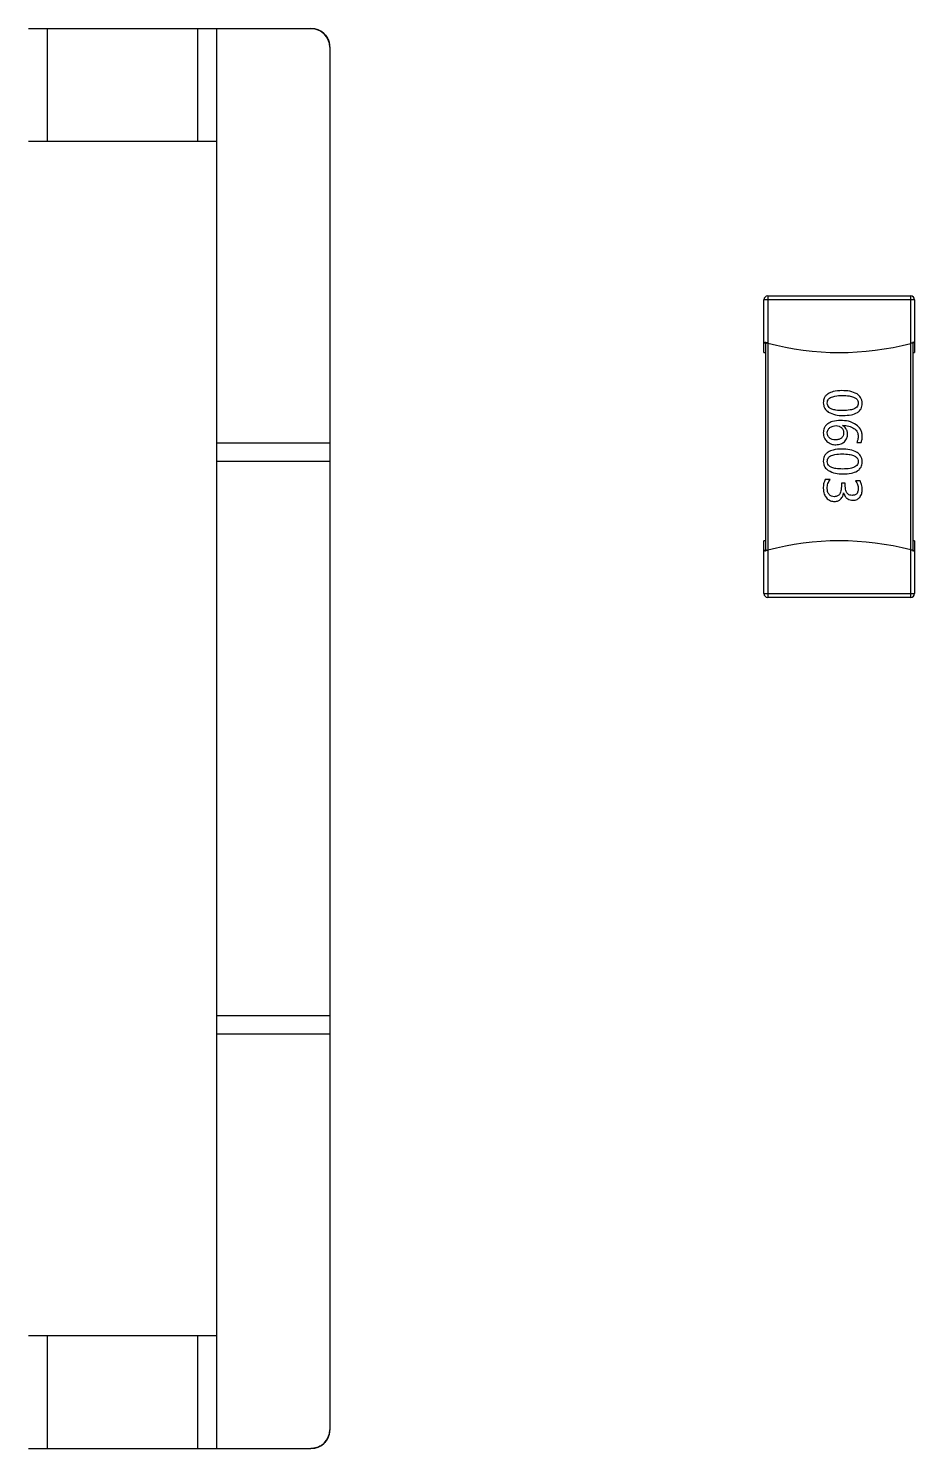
# Model space of a CAD drawing. Header units: millimetres. Extents: x 46.9 to 121.6, y 35.9 to 78.2.
# Drawn here: x 55.92 to 60.62, y 50.71 to 58.25 of the extents above; entities that cross this region are included whole.
import ezdxf

# ---------------------------------------------------------------- set-up
doc = ezdxf.new("R2010")
doc.units = ezdxf.units.MM

msp = doc.modelspace()

# ---------------------------------------------------------------- linework, layer by layer
at = {"color": 7, "linetype": 'Continuous', "lineweight": 25}
for p, q in [((55.918, 58.253), (57.418, 58.253)), ((56.018, 58.253), (56.018, 57.653)), ((56.818, 57.653), (56.818, 58.253)), ((56.918, 50.713), (56.918, 58.253)), ((57.518, 58.153), (57.518, 50.813)), ((56.918, 57.653), (55.918, 57.653)), ((60.6235, 56.8123), (59.8235, 56.8123)), ((59.8235, 56.5323), (59.8235, 56.8123)), ((59.8435, 56.8323), (60.6035, 56.8323)), ((59.8435, 56.8323), (59.8435, 55.2324)), ((60.6035, 56.5805), (60.6035, 56.8323)), ((60.6235, 56.8123), (60.6235, 56.5323)), ((59.8262, 56.5867), (59.8262, 56.5831)), ((59.8262, 56.5831), (59.8393, 56.5831)), ((59.8335, 56.5847), (59.8335, 56.5851)), ((59.8335, 55.4842), (59.8335, 56.5805)), ((60.6035, 55.2324), (60.6035, 56.5805)), ((60.6135, 56.5867), (60.6135, 56.5831)), ((60.6135, 56.582), (60.6135, 55.4827)), ((60.6192, 56.5847), (60.6208, 56.5847)), ((60.6208, 56.5847), (60.6208, 56.5851)), ((59.8235, 56.5323), (59.8335, 56.5323)), ((60.6135, 56.5323), (60.6235, 56.5323)), ((56.918, 56.053), (57.518, 56.053)), ((60.3163, 56.0551), (60.3395, 56.0551)), ((57.518, 55.953), (56.918, 55.953)), ((60.1754, 55.8579), (60.1492, 55.8579)), ((60.2348, 55.8378), (60.2348, 55.8211)), ((60.2557, 55.8378), (60.2348, 55.8378)), ((60.2557, 55.8219), (60.2557, 55.8378)), ((60.334, 55.8502), (60.3101, 55.8502)), ((59.8335, 55.5323), (59.8235, 55.5323)), ((59.8235, 55.2524), (59.8235, 55.5323)), ((60.6235, 55.5323), (60.6135, 55.5323)), ((60.6235, 55.5323), (60.6235, 55.2524)), ((59.8262, 55.4815), (59.8262, 55.478)), ((59.8393, 55.4815), (59.8262, 55.4815)), ((59.8335, 55.4796), (59.8335, 55.48)), ((60.6135, 55.4815), (60.6135, 55.478)), ((60.6208, 55.48), (60.6192, 55.48)), ((60.6208, 55.4796), (60.6208, 55.48)), ((59.8235, 55.2524), (60.6235, 55.2524)), ((60.6035, 55.2324), (59.8435, 55.2324)), ((56.918, 53.013), (57.518, 53.013)), ((57.518, 52.913), (56.918, 52.913)), ((55.918, 51.313), (56.918, 51.313)), ((56.018, 51.313), (56.018, 50.713)), ((56.818, 50.713), (56.818, 51.313)), ((55.918, 50.713), (57.418, 50.713))]:
    msp.add_line(p, q, dxfattribs=at)
for centre, radius, start, end in [((57.418, 58.153), 0.1, 0, 90), ((59.8435, 56.8123), 0.02, 90, 180), ((60.6035, 56.8123), 0.02, 0, 90), ((60.2264, 58.0323), 1.5, 255.21209, 284.56177), ((60.2264, 54.0324), 1.5, 75.43815, 104.78791), ((59.8435, 55.2524), 0.02, 180, 270), ((60.6035, 55.2524), 0.02, 270, 0), ((57.418, 50.813), 0.1, 270, 0)]:
    msp.add_arc(centre, radius, start, end, dxfattribs=at)
for points, knots in [([(57.418, 58.253), (57.4319, 58.2513), (57.4596, 58.2481), (57.4909, 58.2247), (57.5085, 58.1977), (57.5166, 58.1755), (57.5175, 58.1602), (57.518, 58.153)], [0, 0, 0, 0, 0.31012, 0.616121, 0.758896, 0.886022, 1, 1, 1, 1]), ([(59.8262, 56.5831), (59.8254, 56.5827), (59.8238, 56.5818), (59.8236, 56.5809), (59.8235, 56.5805)], [0, 0, 0, 0, 0.558014, 1, 1, 1, 1]), ([(59.8325, 56.5849), (59.8311, 56.5853), (59.8287, 56.586), (59.827, 56.5865), (59.8262, 56.5867)], [0, 0, 0, 0, 0.5631298, 1, 1, 1, 1]), ([(59.8335, 56.5851), (59.8333, 56.5851), (59.833, 56.585), (59.8327, 56.585), (59.8325, 56.5849)], [0, 0, 0, 0, 0.559617, 1, 1, 1, 1]), ([(59.8335, 56.5847), (59.8333, 56.5847), (59.833, 56.5848), (59.8327, 56.5849), (59.8325, 56.5849)], [0, 0, 0, 0, 0.56, 1, 1, 1, 1]), ([(59.8435, 56.582), (59.8416, 56.5825), (59.8381, 56.5835), (59.8349, 56.5843), (59.8335, 56.5847)], [0, 0, 0, 0, 0.561011, 1, 1, 1, 1]), ([(59.8335, 56.5805), (59.8336, 56.5808), (59.8339, 56.5814), (59.8355, 56.5821), (59.8375, 56.5827), (59.8391, 56.5829), (59.8399, 56.583)], [0, 0, 0, 0, 0.283508, 0.566177, 0.785164, 1, 1, 1, 1]), ([(60.6135, 56.5831), (60.6117, 56.5827), (60.6085, 56.5818), (60.605, 56.5809), (60.6035, 56.5805)], [0, 0, 0, 0, 0.557902, 1, 1, 1, 1]), ([(60.6128, 56.583), (60.613, 56.5828), (60.6134, 56.5825), (60.6135, 56.5821), (60.6135, 56.582)], [0, 0, 0, 0, 0.558902, 1, 1, 1, 1]), ([(60.6202, 56.5849), (60.6192, 56.5853), (60.6173, 56.586), (60.6147, 56.5865), (60.6135, 56.5867)], [0, 0, 0, 0, 0.56313, 1, 1, 1, 1]), ([(60.6192, 56.5847), (60.6194, 56.5847), (60.6197, 56.5848), (60.6201, 56.5849), (60.6202, 56.5849)], [0, 0, 0, 0, 0.56, 1, 1, 1, 1]), ([(60.6208, 56.5851), (60.6207, 56.5851), (60.6205, 56.585), (60.6203, 56.585), (60.6202, 56.5849)], [0, 0, 0, 0, 0.559617, 1, 1, 1, 1]), ([(60.6235, 56.582), (60.6234, 56.5825), (60.6231, 56.5835), (60.6215, 56.5843), (60.6208, 56.5847)], [0, 0, 0, 0, 0.561011, 1, 1, 1, 1]), ([(60.238, 56.3298), (60.222, 56.3295), (60.196, 56.3289), (60.1728, 56.3175), (60.164, 56.3132)], [0, 0, 0, 0, 0.619316, 1, 1, 1, 1]), ([(60.3181, 56.3123), (60.3055, 56.3179), (60.28, 56.3292), (60.2521, 56.3296), (60.238, 56.3298)], [0, 0, 0, 0, 0.495858, 1, 1, 1, 1]), ([(60.164, 56.3132), (60.1597, 56.31), (60.1514, 56.3037), (60.1408, 56.2877), (60.1395, 56.2743), (60.1386, 56.2659)], [0, 0, 0, 0, 0.2882301, 0.5578196, 1, 1, 1, 1]), ([(60.1386, 56.2659), (60.139, 56.2602), (60.1397, 56.2492), (60.1476, 56.2305), (60.1585, 56.2215), (60.1653, 56.2158)], [0, 0, 0, 0, 0.288391, 0.55882, 1, 1, 1, 1]), ([(60.1595, 56.2636), (60.1599, 56.2677), (60.1605, 56.2754), (60.1672, 56.286), (60.1803, 56.2956), (60.2051, 56.303), (60.2261, 56.3036), (60.2392, 56.304)], [0, 0, 0, 0, 0.1216883, 0.2320353, 0.3665967, 0.6049552, 1, 1, 1, 1]), ([(60.2405, 56.2238), (60.2288, 56.2241), (60.2094, 56.2247), (60.1855, 56.2304), (60.1703, 56.2387), (60.161, 56.25), (60.16, 56.259), (60.1595, 56.2636)], [0, 0, 0, 0, 0.351816, 0.579785, 0.732323, 0.864404, 1, 1, 1, 1]), ([(60.2392, 56.304), (60.2515, 56.3037), (60.2719, 56.3032), (60.2971, 56.2972), (60.313, 56.2886), (60.3228, 56.2769), (60.3238, 56.2676), (60.3243, 56.2628)], [0, 0, 0, 0, 0.35336, 0.582711, 0.735216, 0.86626, 1, 1, 1, 1]), ([(60.3243, 56.2628), (60.3239, 56.2591), (60.3233, 56.2517), (60.3164, 56.2415), (60.3027, 56.2321), (60.2765, 56.2248), (60.2544, 56.2242), (60.2405, 56.2238)], [0, 0, 0, 0, 0.109937, 0.214218, 0.348263, 0.592587, 1, 1, 1, 1]), ([(60.2428, 56.1979), (60.2578, 56.1984), (60.2843, 56.1993), (60.3146, 56.2092), (60.3312, 56.222), (60.3395, 56.2334), (60.3445, 56.2468), (60.3451, 56.2564), (60.3453, 56.2614)], [0, 0, 0, 0, 0.3313865, 0.5830526, 0.6886343, 0.7883553, 0.8897454, 1, 1, 1, 1]), ([(60.3453, 56.2614), (60.345, 56.2673), (60.3442, 56.2786), (60.3363, 56.2976), (60.325, 56.3067), (60.3181, 56.3123)], [0, 0, 0, 0, 0.2921571, 0.5631944, 1, 1, 1, 1]), ([(60.1653, 56.2158), (60.1776, 56.2101), (60.2022, 56.1986), (60.2293, 56.1981), (60.2428, 56.1979)], [0, 0, 0, 0, 0.499978, 1, 1, 1, 1]), ([(60.1624, 56.154), (60.1583, 56.1506), (60.1505, 56.144), (60.1406, 56.1278), (60.1394, 56.1144), (60.1386, 56.1061)], [0, 0, 0, 0, 0.28371, 0.553416, 1, 1, 1, 1]), ([(60.1386, 56.1061), (60.1395, 56.0963), (60.1412, 56.079), (60.1525, 56.0661), (60.1574, 56.0605)], [0, 0, 0, 0, 0.566262, 1, 1, 1, 1]), ([(60.1595, 56.1054), (60.1597, 56.1086), (60.1601, 56.1147), (60.1643, 56.125), (60.17, 56.1302), (60.1736, 56.1335)], [0, 0, 0, 0, 0.295822, 0.557156, 1, 1, 1, 1]), ([(60.1717, 56.0786), (60.1699, 56.0804), (60.1664, 56.084), (60.1612, 56.0928), (60.1602, 56.1003), (60.1595, 56.1054)], [0, 0, 0, 0, 0.252847, 0.49709, 1, 1, 1, 1]), ([(60.23, 56.1713), (60.2154, 56.1708), (60.1913, 56.1701), (60.1705, 56.1585), (60.1624, 56.154)], [0, 0, 0, 0, 0.61021, 1, 1, 1, 1]), ([(60.1736, 56.1335), (60.179, 56.1367), (60.1895, 56.1429), (60.2016, 56.1436), (60.2074, 56.1439)], [0, 0, 0, 0, 0.520768, 1, 1, 1, 1]), ([(60.2074, 56.1439), (60.2125, 56.1434), (60.2226, 56.1423), (60.2309, 56.1363), (60.235, 56.1334)], [0, 0, 0, 0, 0.501966, 1, 1, 1, 1]), ([(60.3141, 56.1486), (60.3005, 56.1559), (60.2742, 56.17), (60.2444, 56.1709), (60.23, 56.1713)], [0, 0, 0, 0, 0.517188, 1, 1, 1, 1]), ([(60.235, 56.1334), (60.2367, 56.1315), (60.2401, 56.1278), (60.245, 56.1187), (60.2459, 56.111), (60.2466, 56.1057)], [0, 0, 0, 0, 0.245972, 0.488321, 1, 1, 1, 1]), ([(60.2466, 56.1057), (60.2461, 56.1004), (60.2454, 56.0926), (60.2403, 56.0835), (60.2368, 56.0799), (60.235, 56.0781)], [0, 0, 0, 0, 0.513507, 0.754491, 1, 1, 1, 1]), ([(60.2675, 56.0995), (60.2671, 56.1049), (60.2664, 56.1154), (60.26, 56.1286), (60.2509, 56.1385), (60.2437, 56.1426), (60.24, 56.1448)], [0, 0, 0, 0, 0.290752, 0.557527, 0.769999, 1, 1, 1, 1]), ([(60.24, 56.1448), (60.2518, 56.1446), (60.2737, 56.1443), (60.2929, 56.1341), (60.3017, 56.1295)], [0, 0, 0, 0, 0.542588, 1, 1, 1, 1]), ([(60.2505, 56.0581), (60.256, 56.0646), (60.266, 56.0767), (60.267, 56.0923), (60.2675, 56.0995)], [0, 0, 0, 0, 0.539829, 1, 1, 1, 1]), ([(60.3017, 56.1295), (60.3057, 56.1263), (60.3131, 56.1204), (60.3223, 56.1062), (60.3235, 56.0948), (60.3243, 56.0877)], [0, 0, 0, 0, 0.311103, 0.5736727, 1, 1, 1, 1]), ([(60.3453, 56.0885), (60.3449, 56.0951), (60.344, 56.1081), (60.3347, 56.1302), (60.322, 56.1415), (60.3141, 56.1486)], [0, 0, 0, 0, 0.283019, 0.553043, 1, 1, 1, 1]), ([(60.1574, 56.0605), (60.1652, 56.0547), (60.1797, 56.0441), (60.1975, 56.043), (60.2056, 56.0426)], [0, 0, 0, 0, 0.540462, 1, 1, 1, 1]), ([(60.2029, 56.0682), (60.1971, 56.0686), (60.1857, 56.0693), (60.1763, 56.0756), (60.1717, 56.0786)], [0, 0, 0, 0, 0.515713, 1, 1, 1, 1]), ([(60.235, 56.0781), (60.2304, 56.0752), (60.2206, 56.0691), (60.209, 56.0686), (60.2029, 56.0682)], [0, 0, 0, 0, 0.470719, 1, 1, 1, 1]), ([(60.2056, 56.0426), (60.2153, 56.0432), (60.2318, 56.0443), (60.245, 56.054), (60.2505, 56.0581)], [0, 0, 0, 0, 0.583943, 1, 1, 1, 1]), ([(60.3243, 56.0877), (60.3239, 56.0816), (60.3231, 56.0702), (60.3184, 56.0598), (60.3163, 56.0551)], [0, 0, 0, 0, 0.544112, 1, 1, 1, 1]), ([(60.3395, 56.0551), (60.3414, 56.0605), (60.3451, 56.0714), (60.3453, 56.0828), (60.3453, 56.0885)], [0, 0, 0, 0, 0.502037, 1, 1, 1, 1]), ([(60.164, 56.0031), (60.1597, 55.9998), (60.1514, 55.9936), (60.1408, 55.9775), (60.1395, 55.9641), (60.1386, 55.9558)], [0, 0, 0, 0, 0.28823, 0.55782, 1, 1, 1, 1]), ([(60.1386, 55.9558), (60.139, 55.9501), (60.1397, 55.9391), (60.1476, 55.9204), (60.1585, 55.9113), (60.1653, 55.9057)], [0, 0, 0, 0, 0.2883908, 0.5588198, 1, 1, 1, 1]), ([(60.1595, 55.9535), (60.1599, 55.9575), (60.1605, 55.9653), (60.1672, 55.9759), (60.1803, 55.9855), (60.2051, 55.9929), (60.2261, 55.9935), (60.2392, 55.9939)], [0, 0, 0, 0, 0.121688, 0.232035, 0.366597, 0.604955, 1, 1, 1, 1]), ([(60.2405, 55.9137), (60.2288, 55.914), (60.2094, 55.9145), (60.1855, 55.9203), (60.1703, 55.9285), (60.161, 55.9398), (60.16, 55.9489), (60.1595, 55.9535)], [0, 0, 0, 0, 0.3518163, 0.5797852, 0.7323227, 0.8644042, 1, 1, 1, 1]), ([(60.238, 56.0197), (60.222, 56.0193), (60.196, 56.0188), (60.1728, 56.0074), (60.164, 56.0031)], [0, 0, 0, 0, 0.619316, 1, 1, 1, 1]), ([(60.3181, 56.0022), (60.3055, 56.0078), (60.28, 56.0191), (60.2521, 56.0195), (60.238, 56.0197)], [0, 0, 0, 0, 0.495858, 1, 1, 1, 1]), ([(60.2392, 55.9939), (60.2515, 55.9936), (60.2719, 55.993), (60.2971, 55.9871), (60.313, 55.9785), (60.3228, 55.9668), (60.3238, 55.9574), (60.3243, 55.9527)], [0, 0, 0, 0, 0.35336, 0.582711, 0.735216, 0.86626, 1, 1, 1, 1]), ([(60.3243, 55.9527), (60.3239, 55.9489), (60.3233, 55.9416), (60.3164, 55.9314), (60.3027, 55.9219), (60.2765, 55.9147), (60.2544, 55.9141), (60.2405, 55.9137)], [0, 0, 0, 0, 0.109937, 0.214218, 0.348263, 0.592587, 1, 1, 1, 1]), ([(60.2428, 55.8877), (60.2578, 55.8883), (60.2843, 55.8892), (60.3146, 55.8991), (60.3312, 55.9119), (60.3395, 55.9232), (60.3445, 55.9366), (60.3451, 55.9463), (60.3453, 55.9513)], [0, 0, 0, 0, 0.331386, 0.583053, 0.688634, 0.788355, 0.889745, 1, 1, 1, 1]), ([(60.3453, 55.9513), (60.345, 55.9571), (60.3442, 55.9684), (60.3363, 55.9875), (60.325, 55.9966), (60.3181, 56.0022)], [0, 0, 0, 0, 0.292157, 0.563194, 1, 1, 1, 1]), ([(60.1653, 55.9057), (60.1776, 55.9), (60.2022, 55.8885), (60.2293, 55.888), (60.2428, 55.8877)], [0, 0, 0, 0, 0.499978, 1, 1, 1, 1]), ([(60.1492, 55.8579), (60.1458, 55.8504), (60.1392, 55.8358), (60.1388, 55.8198), (60.1386, 55.8121)], [0, 0, 0, 0, 0.5158813, 1, 1, 1, 1]), ([(60.1386, 55.8121), (60.1392, 55.801), (60.1403, 55.7822), (60.1508, 55.7667), (60.1551, 55.7604)], [0, 0, 0, 0, 0.58927, 1, 1, 1, 1]), ([(60.1595, 55.8116), (60.1602, 55.82), (60.1615, 55.8368), (60.1708, 55.8509), (60.1754, 55.8579)], [0, 0, 0, 0, 0.499309, 1, 1, 1, 1]), ([(60.1696, 55.7789), (60.168, 55.781), (60.1647, 55.7856), (60.1604, 55.7966), (60.1599, 55.8056), (60.1595, 55.8116)], [0, 0, 0, 0, 0.228631, 0.484644, 1, 1, 1, 1]), ([(60.2348, 55.8211), (60.2346, 55.8153), (60.2343, 55.8051), (60.2313, 55.7918), (60.227, 55.7822), (60.2215, 55.7753), (60.2148, 55.7705), (60.2065, 55.7673), (60.2003, 55.767), (60.1969, 55.7668)], [0, 0, 0, 0, 0.231348, 0.40628, 0.539648, 0.6487, 0.752933, 0.864661, 1, 1, 1, 1]), ([(60.2914, 55.7737), (60.2873, 55.774), (60.28, 55.7745), (60.2704, 55.7792), (60.2638, 55.7862), (60.2592, 55.7954), (60.2562, 55.8074), (60.2559, 55.8166), (60.2557, 55.8219)], [0, 0, 0, 0, 0.177791, 0.319078, 0.460254, 0.594127, 0.768288, 1, 1, 1, 1]), ([(60.3243, 55.8105), (60.3241, 55.8068), (60.3239, 55.8003), (60.3216, 55.7916), (60.3182, 55.7852), (60.3138, 55.7803), (60.308, 55.7766), (60.3004, 55.7742), (60.2946, 55.7739), (60.2914, 55.7737)], [0, 0, 0, 0, 0.196201, 0.348397, 0.470472, 0.579064, 0.694404, 0.829149, 1, 1, 1, 1]), ([(60.3101, 55.8502), (60.3142, 55.844), (60.3223, 55.8319), (60.3236, 55.8175), (60.3243, 55.8105)], [0, 0, 0, 0, 0.515251, 1, 1, 1, 1]), ([(60.3319, 55.7633), (60.3362, 55.7699), (60.3443, 55.7824), (60.345, 55.7973), (60.3453, 55.8043)], [0, 0, 0, 0, 0.528186, 1, 1, 1, 1]), ([(60.3453, 55.8043), (60.3448, 55.8136), (60.3439, 55.8297), (60.3369, 55.8441), (60.334, 55.8502)], [0, 0, 0, 0, 0.578828, 1, 1, 1, 1]), ([(60.1551, 55.7604), (60.1583, 55.7571), (60.1646, 55.7506), (60.1793, 55.7426), (60.1912, 55.7416), (60.1987, 55.7409)], [0, 0, 0, 0, 0.279307, 0.550198, 1, 1, 1, 1]), ([(60.1969, 55.7668), (60.1916, 55.7674), (60.1839, 55.7684), (60.175, 55.7736), (60.1714, 55.7771), (60.1696, 55.7789)], [0, 0, 0, 0, 0.509394, 0.751839, 1, 1, 1, 1]), ([(60.1987, 55.7409), (60.2055, 55.7416), (60.2176, 55.7427), (60.2269, 55.7503), (60.2309, 55.7536)], [0, 0, 0, 0, 0.56689, 1, 1, 1, 1]), ([(60.2309, 55.7536), (60.2353, 55.759), (60.2434, 55.7691), (60.2454, 55.7818), (60.2463, 55.7878)], [0, 0, 0, 0, 0.533051, 1, 1, 1, 1]), ([(60.2463, 55.7878), (60.2488, 55.7811), (60.2534, 55.7686), (60.2665, 55.7554), (60.2817, 55.7487), (60.2919, 55.7481), (60.2973, 55.7478)], [0, 0, 0, 0, 0.301879, 0.564483, 0.770914, 1, 1, 1, 1]), ([(60.2973, 55.7478), (60.3011, 55.748), (60.3084, 55.7484), (60.321, 55.7529), (60.3277, 55.7593), (60.3319, 55.7633)], [0, 0, 0, 0, 0.290961, 0.564442, 1, 1, 1, 1]), ([(59.8262, 55.4815), (59.8254, 55.482), (59.8238, 55.4829), (59.8236, 55.4838), (59.8235, 55.4842)], [0, 0, 0, 0, 0.5597458, 1, 1, 1, 1]), ([(59.8325, 55.4797), (59.8311, 55.4793), (59.8287, 55.4787), (59.827, 55.4782), (59.8262, 55.478)], [0, 0, 0, 0, 0.564669, 1, 1, 1, 1]), ([(59.8325, 55.4797), (59.8327, 55.4798), (59.8331, 55.4799), (59.8334, 55.48), (59.8335, 55.48)], [0, 0, 0, 0, 0.56, 1, 1, 1, 1]), ([(59.8335, 55.4796), (59.8333, 55.4796), (59.833, 55.4796), (59.8327, 55.4797), (59.8325, 55.4797)], [0, 0, 0, 0, 0.559997, 1, 1, 1, 1]), ([(59.8399, 55.4817), (59.8389, 55.4818), (59.8369, 55.4821), (59.8349, 55.4828), (59.8337, 55.4835), (59.8336, 55.4839), (59.8335, 55.4842)], [0, 0, 0, 0, 0.274829, 0.552481, 0.774418, 1, 1, 1, 1]), ([(59.8435, 55.4827), (59.8416, 55.4821), (59.8381, 55.4812), (59.8349, 55.4804), (59.8335, 55.48)], [0, 0, 0, 0, 0.559724, 1, 1, 1, 1]), ([(60.6135, 55.4815), (60.6117, 55.482), (60.6085, 55.4829), (60.605, 55.4838), (60.6035, 55.4842)], [0, 0, 0, 0, 0.559746, 1, 1, 1, 1]), ([(60.6135, 55.4827), (60.6135, 55.4825), (60.6134, 55.4822), (60.613, 55.4818), (60.6128, 55.4817)], [0, 0, 0, 0, 0.5607502, 1, 1, 1, 1]), ([(60.6202, 55.4797), (60.6192, 55.4793), (60.6173, 55.4787), (60.6146, 55.4782), (60.6135, 55.478)], [0, 0, 0, 0, 0.56466, 1, 1, 1, 1]), ([(60.6202, 55.4797), (60.62, 55.4798), (60.6197, 55.4799), (60.6194, 55.48), (60.6192, 55.48)], [0, 0, 0, 0, 0.56, 1, 1, 1, 1]), ([(60.6208, 55.4796), (60.6207, 55.4796), (60.6205, 55.4796), (60.6203, 55.4797), (60.6202, 55.4797)], [0, 0, 0, 0, 0.559997, 1, 1, 1, 1]), ([(60.6235, 55.4827), (60.6234, 55.4821), (60.6231, 55.4812), (60.6215, 55.4804), (60.6208, 55.48)], [0, 0, 0, 0, 0.559724, 1, 1, 1, 1]), ([(57.518, 50.813), (57.5172, 50.8036), (57.5155, 50.7835), (57.5019, 50.7559), (57.48, 50.7322), (57.4509, 50.716), (57.4289, 50.714), (57.418, 50.713)], [0, 0, 0, 0, 0.146754, 0.316126, 0.510248, 0.757793, 1, 1, 1, 1])]:
    msp.add_open_spline(points, degree=3, knots=knots, dxfattribs=at)

doc.saveas('drawing.dxf')
